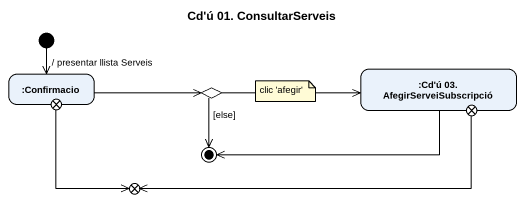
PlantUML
@startuml
title Cd'ú 01. ConsultarServeis
hide empty description
state ":Confirmacio" as Confirmacio
state ":Cd'ú 03. AfegirServeiSubscripció" as Cd_ú_03_AfegirServeiSubscrip
state exit1 <<choice>>
state choice1 <<choice>>
state exit2 <<choice>>
state exit3 <<choice>>
[*] --> Confirmacio : / presentar llista Serveis
Confirmacio -right-> choice1
exit1 --> exit3
choice1 -right-> Cd_ú_03_AfegirServeiSubscrip
exit2 -left-> exit3
Cd_ú_03_AfegirServeiSubscrip -left-> [*]
choice1 --> [*] : [else]
note as N1
  clic 'afegir'
end note
@enduml
